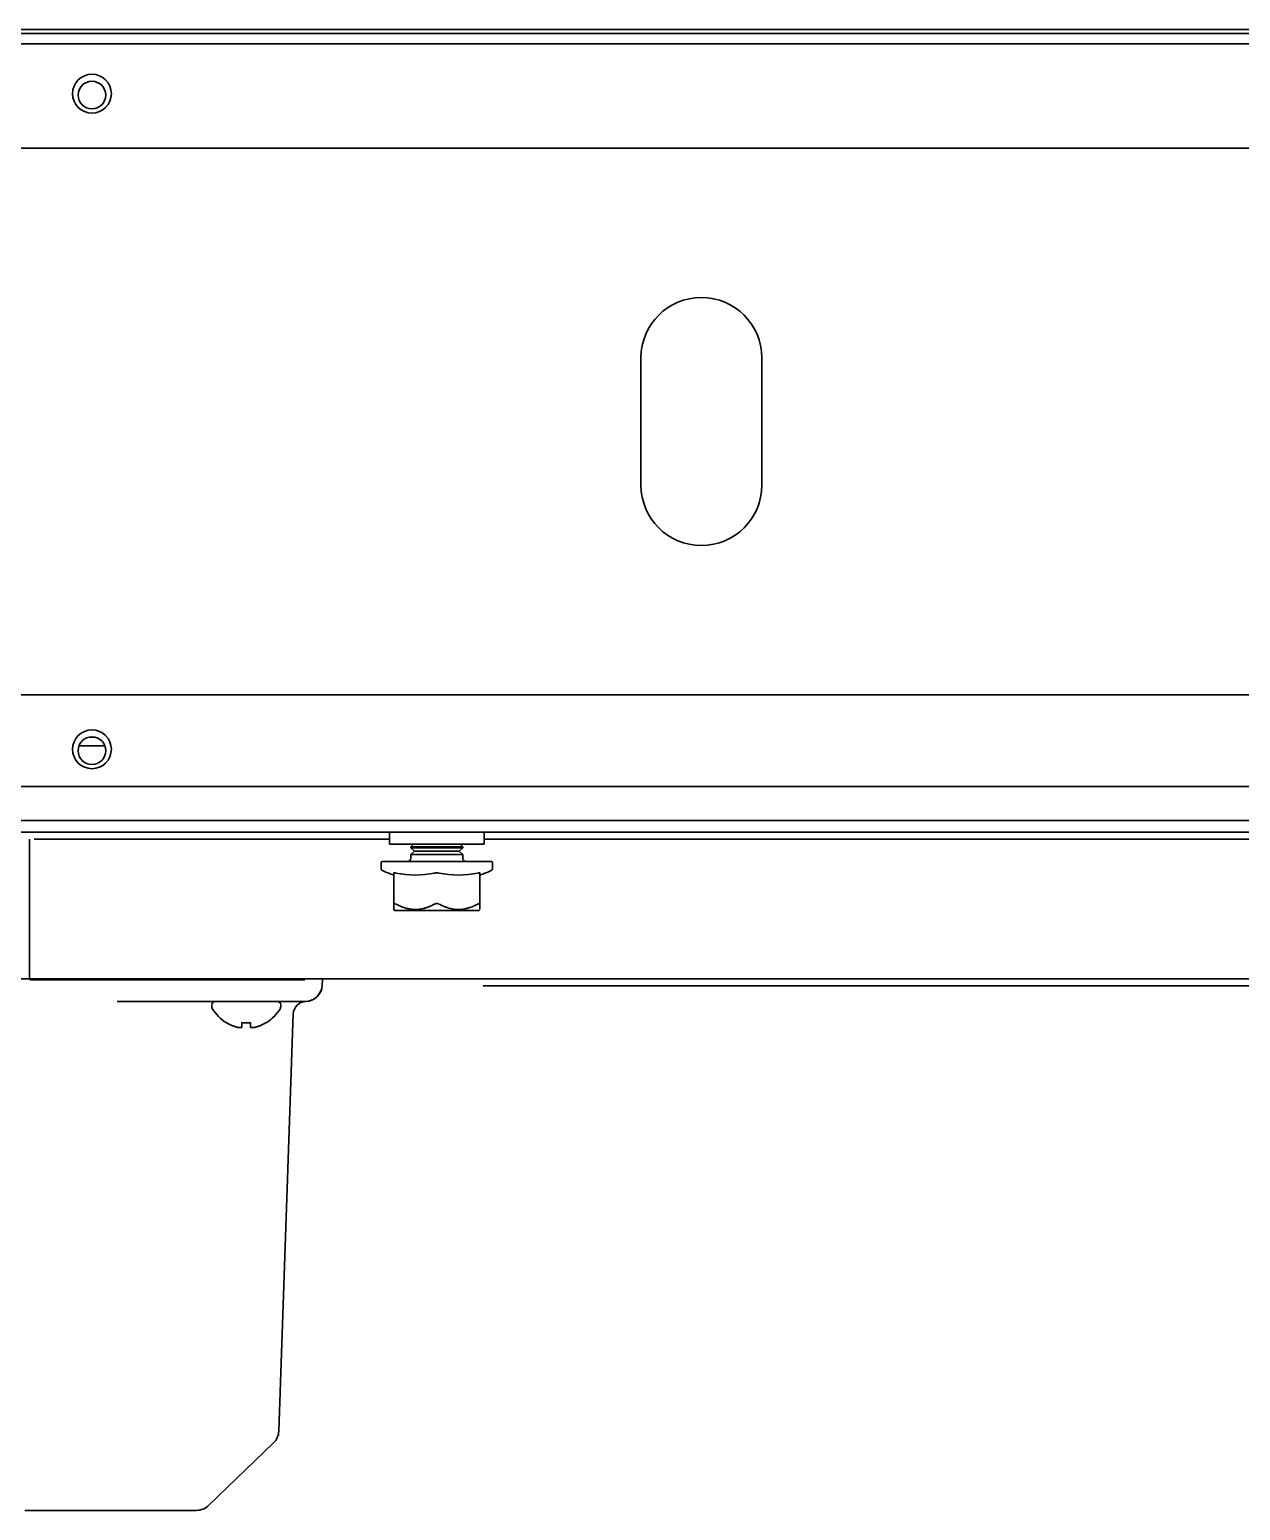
# Model space of a CAD drawing. Extents: x -760 to 4209, y 5795 to 10697.
# Drawn here: x 2302.8 to 2443.2, y 9466.3 to 9637.9 of the extents above; entities that cross this region are included whole.
import ezdxf

# ---------------------------------------------------------------- set-up
doc = ezdxf.new("R2010")
doc.units = 0
doc.header["$LTSCALE"] = 5
doc.layers.add('1', color=7, linetype='CONTINUOUS', true_color=0xffffff)

msp = doc.modelspace()

# ---------------------------------------------------------------- linework, layer by layer
at = {"layer": '1', "color": 7, "linetype": 'Continuous', "lineweight": 35}
for p, q in [((2643.55, 9637.95), (1916.55, 9637.95)), ((2641.55, 9637.49), (1918.55, 9637.49)), ((2641.55, 9636.29), (1918.55, 9636.29)), ((1916.55, 9624.22), (2643.55, 9624.22)), ((2373.7, 9599.9), (2373.7, 9585.14)), ((2387.7, 9585.14), (2387.7, 9599.9)), ((1916.55, 9560.82), (2643.55, 9560.82)), ((2310.38, 9555.92), (2309.73, 9555.92)), ((2311.56, 9554.92), (2308.57, 9554.92)), ((2643.55, 9550.19), (1916.05, 9550.19)), ((1916.05, 9546.25), (2643.55, 9546.25)), ((2708.05, 9544.92), (1852.05, 9544.92)), ((2302.83, 9544.12), (2302.83, 9538.92)), ((2344.54, 9544.12), (2303.35, 9544.12)), ((2344.53, 9544.92), (2344.53, 9543.52)), ((2355.53, 9543.52), (2355.53, 9544.92)), ((2477.99, 9544.12), (2355.54, 9544.12)), ((2350.03, 9543.52), (2344.53, 9543.52)), ((2347.34, 9543.52), (2347.03, 9543.21)), ((2347.03, 9543.21), (2353.03, 9543.21)), ((2347.03, 9543.21), (2347.03, 9543.11)), ((2353.03, 9543.11), (2347.03, 9543.11)), ((2347.03, 9543.11), (2347.43, 9542.71)), ((2347.43, 9542.71), (2347.03, 9542.31)), ((2347.03, 9542.31), (2353.03, 9542.31)), ((2347.03, 9542.31), (2347.03, 9541.92)), ((2352.63, 9542.71), (2347.43, 9542.71)), ((2355.53, 9543.52), (2350.03, 9543.52)), ((2352.63, 9542.71), (2353.03, 9543.11)), ((2353.03, 9542.31), (2352.63, 9542.71)), ((2353.03, 9543.21), (2352.72, 9543.52)), ((2353.03, 9543.11), (2353.03, 9543.21)), ((2353.03, 9541.92), (2353.03, 9542.31)), ((2343.58, 9541.42), (2343.58, 9540.68)), ((2350.03, 9541.52), (2343.68, 9541.52)), ((2356.38, 9541.52), (2350.03, 9541.52)), ((2356.48, 9540.68), (2356.48, 9541.42)), ((2302.83, 9538.92), (2302.83, 9529.92)), ((2345.03, 9536.58), (2345.03, 9540.18)), ((2355.03, 9540.18), (2355.03, 9536.58)), ((2345.03, 9535.95), (2345.09, 9535.89)), ((2345.26, 9535.82), (2354.8, 9535.82)), ((2302.83, 9529.92), (2302.83, 9527.92)), ((2533.75, 9527.92), (2001.51, 9527.91)), ((2302.96, 9527.79), (2303.82, 9527.79)), ((2303.82, 9527.79), (2332.78, 9527.79)), ((2332.78, 9527.79), (2334.72, 9527.79)), ((2336.78, 9527.79), (2336.75, 9527.18)), ((2336.75, 9527.18), (2336.75, 9527.18)), ((2355.42, 9527.12), (2521.78, 9527.12)), ((2332.75, 9525.29), (2312.98, 9525.29)), ((2323.94, 9524.89), (2323.94, 9524.69)), ((2331.94, 9524.69), (2331.94, 9524.89)), ((2334.75, 9525.29), (2332.75, 9525.29)), ((2334.83, 9525.29), (2334.75, 9525.29)), ((2333.39, 9523.84), (2331.71, 9475.5)), ((2325.64, 9522.81), (2325.64, 9522.84)), ((2330.24, 9522.84), (2330.24, 9522.81)), ((2331.71, 9475.5), (2331.7, 9475.48)), ((2331.1, 9474.11), (2323.58, 9466.86)), ((2304.24, 9466.3), (2302.28, 9466.3)), ((2321.38, 9466.3), (2304.24, 9466.3)), ((2322.19, 9466.3), (2321.38, 9466.3))]:
    msp.add_line(p, q, dxfattribs=at)
for centre, radius in [((2310.05, 9630.52), 2.25), ((2310.05, 9630.36), 1.6), ((2310.05, 9554.52), 2.25), ((2310.05, 9554.36), 1.6)]:
    msp.add_circle(centre, radius, dxfattribs=at)
for centre, radius, start, end in [((2380.7, 9599.9), 7, 0, 180), ((2380.7, 9585.14), 7, 180, 0), ((2343.68, 9541.42), 0.1, 90, 180), ((2343.83, 9540.68), 0.25, 180, 246.1079), ((2350.03, 9554.68), 15.56, 246.1079, 251.2538), ((2346.63, 9541.92), 0.4, 270, 0), ((2353.43, 9541.92), 0.4, 180, 270), ((2350.03, 9554.68), 15.56, 288.7462, 293.8921), ((2356.23, 9540.68), 0.25, 293.8921, 0), ((2356.38, 9541.42), 0.1, 0, 90), ((2345.26, 9536.07), 0.25, 225, 270), ((2354.8, 9536.07), 0.25, 270, 315), ((2334.75, 9527.29), 2, 270, 357), ((2334.75, 9527.29), 2, 272.3003, 357), ((2324.34, 9524.89), 0.4, 90, 180), ((2331.54, 9524.89), 0.4, 0, 90), ((2334.89, 9523.79), 1.5, 92.3003, 178), ((2324.34, 9524.69), 0.4, 180, 210.3012), ((2328.14, 9526.91), 4.8, 210.3012, 238.6273), ((2327.75, 9526.91), 4.8, 301.3727, 329.6988), ((2331.54, 9524.69), 0.4, 329.6988, 0), ((2329.71, 9475.55), 2, 314, 358), ((2322.19, 9468.3), 2, 270, 314)]:
    msp.add_arc(centre, radius, start, end, dxfattribs=at)
for centre, major_axis, start_param, end_param in [((2347.53, 9554.68), (0, -14.73), 6.105911, 6.46046), ((2352.53, 9554.68), (0, 14.73), 2.964318, 3.318867)]:
    msp.add_ellipse(centre, major_axis=major_axis, ratio=0.866025, start_param=start_param, end_param=end_param, dxfattribs=at)
for points, knots in [([(2345.03, 9540.18), (2345.03, 9540.19), (2345.04, 9540.19), (2345.06, 9540.2), (2345.06, 9540.2), (2345.08, 9540.2), (2345.09, 9540.2), (2345.11, 9540.2), (2345.11, 9540.2), (2345.13, 9540.2), (2345.13, 9540.2), (2345.15, 9540.2), (2345.18, 9540.2), (2345.21, 9540.19), (2345.24, 9540.19), (2345.25, 9540.19), (2345.27, 9540.18), (2345.28, 9540.18), (2345.28, 9540.18)], [0, 0, 0, 0, 0.25, 0.25, 0.375, 0.375, 0.5, 0.5, 0.5625, 0.5625, 0.625, 0.625, 0.75, 0.875, 0.875, 0.9375, 0.9375, 1, 1, 1, 1]), ([(2350.28, 9540.18), (2350.25, 9540.19), (2350.21, 9540.19), (2350.14, 9540.2), (2350.12, 9540.2), (2350.08, 9540.2), (2350.06, 9540.2), (2350.02, 9540.2), (2350.01, 9540.2), (2349.99, 9540.2), (2349.98, 9540.2), (2349.95, 9540.2), (2349.9, 9540.2), (2349.86, 9540.19), (2349.83, 9540.19), (2349.82, 9540.19), (2349.8, 9540.18), (2349.79, 9540.18), (2349.78, 9540.18)], [0, 0, 0, 0, 0.25, 0.25, 0.375, 0.375, 0.5, 0.5, 0.5625, 0.5625, 0.625, 0.625, 0.75, 0.875, 0.875, 0.9375, 0.9375, 1, 1, 1, 1]), ([(2354.78, 9540.18), (2354.82, 9540.19), (2354.86, 9540.19), (2354.9, 9540.2), (2354.92, 9540.2), (2354.94, 9540.2), (2354.96, 9540.2), (2354.97, 9540.2), (2354.98, 9540.2), (2354.99, 9540.2), (2354.99, 9540.2), (2355.01, 9540.2), (2355.02, 9540.2), (2355.03, 9540.19), (2355.03, 9540.19), (2355.03, 9540.19), (2355.03, 9540.18), (2355.03, 9540.18), (2355.03, 9540.18)], [0, 0, 0, 0, 0.25, 0.25, 0.375, 0.375, 0.5, 0.5, 0.5625, 0.5625, 0.625, 0.625, 0.75, 0.875, 0.875, 0.9375, 0.9375, 1, 1, 1, 1]), ([(2345.03, 9536.58), (2345.03, 9536.59), (2345.04, 9536.6), (2345.04, 9536.62), (2345.05, 9536.62), (2345.06, 9536.63), (2345.06, 9536.64), (2345.08, 9536.64), (2345.09, 9536.64), (2345.11, 9536.64), (2345.11, 9536.64), (2345.13, 9536.64), (2345.13, 9536.64), (2345.15, 9536.64), (2345.17, 9536.63), (2345.2, 9536.62), (2345.22, 9536.62), (2345.25, 9536.6), (2345.27, 9536.59), (2345.28, 9536.58)], [0, 0, 0, 0, 0.125, 0.125, 0.25, 0.25, 0.375, 0.375, 0.5, 0.5, 0.5625, 0.5625, 0.625, 0.625, 0.75, 0.75, 0.875, 0.875, 1, 1, 1, 1]), ([(2345.03, 9535.95), (2345.03, 9535.95), (2345.03, 9535.95), (2345.03, 9535.95), (2345.03, 9535.95), (2345.03, 9535.96), (2345.03, 9535.97), (2345.03, 9535.98), (2345.03, 9536.02), (2345.03, 9536.07), (2345.03, 9536.14), (2345.03, 9536.15), (2345.03, 9536.18), (2345.03, 9536.2), (2345.03, 9536.25), (2345.03, 9536.29), (2345.03, 9536.4), (2345.03, 9536.49), (2345.03, 9536.58)], [0, 0, 0, 0, 0.014559, 0.014559, 0.046348, 0.109924, 0.109924, 0.237078, 0.237078, 0.491385, 0.491385, 0.554962, 0.554962, 0.618539, 0.618539, 0.745693, 0.745693, 1, 1, 1, 1]), ([(2345.28, 9536.58), (2345.46, 9536.49), (2345.64, 9536.4), (2345.87, 9536.31), (2345.91, 9536.29), (2346.01, 9536.25), (2346.05, 9536.23), (2346.19, 9536.18), (2346.29, 9536.15), (2346.57, 9536.07), (2346.76, 9536.02), (2347.14, 9535.96), (2347.34, 9535.95), (2347.56, 9535.95), (2347.58, 9535.95), (2347.63, 9535.95), (2347.71, 9535.95), (2347.78, 9535.96), (2347.93, 9535.97), (2348.02, 9535.98), (2348.31, 9536.02), (2348.5, 9536.07), (2348.74, 9536.14), (2348.79, 9536.15), (2348.88, 9536.18), (2348.93, 9536.2), (2349.07, 9536.25), (2349.16, 9536.29), (2349.43, 9536.4), (2349.61, 9536.49), (2349.78, 9536.58)], [0, 0, 0, 0, 0.125, 0.125, 0.15625, 0.15625, 0.1875, 0.1875, 0.25, 0.25, 0.375, 0.375, 0.5, 0.5, 0.515625, 0.515625, 0.53125, 0.5625, 0.5625, 0.625, 0.625, 0.75, 0.75, 0.78125, 0.78125, 0.8125, 0.8125, 0.875, 0.875, 1, 1, 1, 1]), ([(2349.78, 9536.58), (2349.8, 9536.59), (2349.82, 9536.6), (2349.86, 9536.62), (2349.88, 9536.62), (2349.92, 9536.63), (2349.95, 9536.64), (2349.99, 9536.64), (2350.01, 9536.64), (2350.05, 9536.64), (2350.06, 9536.64), (2350.08, 9536.64), (2350.09, 9536.64), (2350.12, 9536.64), (2350.15, 9536.63), (2350.19, 9536.62), (2350.21, 9536.62), (2350.25, 9536.6), (2350.27, 9536.59), (2350.28, 9536.58)], [0, 0, 0, 0, 0.125, 0.125, 0.25, 0.25, 0.375, 0.375, 0.5, 0.5, 0.5625, 0.5625, 0.625, 0.625, 0.75, 0.75, 0.875, 0.875, 1, 1, 1, 1]), ([(2350.28, 9536.58), (2350.46, 9536.49), (2350.64, 9536.4), (2350.87, 9536.31), (2350.91, 9536.29), (2351.01, 9536.25), (2351.05, 9536.23), (2351.19, 9536.18), (2351.29, 9536.15), (2351.57, 9536.07), (2351.76, 9536.02), (2352.14, 9535.96), (2352.34, 9535.95), (2352.56, 9535.95), (2352.58, 9535.95), (2352.63, 9535.95), (2352.71, 9535.95), (2352.78, 9535.96), (2352.93, 9535.97), (2353.02, 9535.98), (2353.31, 9536.02), (2353.5, 9536.07), (2353.74, 9536.14), (2353.79, 9536.15), (2353.88, 9536.18), (2353.93, 9536.2), (2354.07, 9536.25), (2354.16, 9536.29), (2354.43, 9536.4), (2354.61, 9536.49), (2354.78, 9536.58)], [0, 0, 0, 0, 0.125, 0.125, 0.15625, 0.15625, 0.1875, 0.1875, 0.25, 0.25, 0.375, 0.375, 0.5, 0.5, 0.515625, 0.515625, 0.53125, 0.5625, 0.5625, 0.625, 0.625, 0.75, 0.75, 0.78125, 0.78125, 0.8125, 0.8125, 0.875, 0.875, 1, 1, 1, 1]), ([(2354.78, 9536.58), (2354.8, 9536.59), (2354.82, 9536.6), (2354.85, 9536.62), (2354.87, 9536.62), (2354.9, 9536.63), (2354.92, 9536.64), (2354.94, 9536.64), (2354.96, 9536.64), (2354.97, 9536.64), (2354.98, 9536.64), (2354.99, 9536.64), (2354.99, 9536.64), (2355.01, 9536.64), (2355.01, 9536.63), (2355.02, 9536.62), (2355.03, 9536.62), (2355.03, 9536.6), (2355.03, 9536.59), (2355.03, 9536.58)], [0, 0, 0, 0, 0.125, 0.125, 0.25, 0.25, 0.375, 0.375, 0.5, 0.5, 0.5625, 0.5625, 0.625, 0.625, 0.75, 0.75, 0.875, 0.875, 1, 1, 1, 1]), ([(2355.03, 9535.95), (2355.03, 9535.95), (2355.03, 9535.95), (2355.03, 9535.95), (2355.03, 9535.96), (2355.03, 9536.02), (2355.03, 9536.07), (2355.03, 9536.15), (2355.03, 9536.18), (2355.03, 9536.23), (2355.03, 9536.25), (2355.03, 9536.29), (2355.03, 9536.31), (2355.03, 9536.4), (2355.03, 9536.49), (2355.03, 9536.58)], [0, 0, 0, 0, 0.000625, 0.000625, 0.250468, 0.250468, 0.500312, 0.500312, 0.625234, 0.625234, 0.687695, 0.687695, 0.750156, 0.750156, 1, 1, 1, 1]), ([(2302.83, 9527.92), (2302.83, 9527.9), (2302.83, 9527.88), (2302.84, 9527.85), (2302.84, 9527.84), (2302.85, 9527.83), (2302.85, 9527.83), (2302.85, 9527.82), (2302.87, 9527.81), (2302.88, 9527.8), (2302.9, 9527.79), (2302.91, 9527.79), (2302.93, 9527.79), (2302.94, 9527.79), (2302.96, 9527.79)], [0, 0, 0, 0, 0.25, 0.25, 0.375, 0.4375, 0.4375, 0.5, 0.5, 0.75, 0.75, 0.875, 0.875, 1, 1, 1, 1]), ([(2325.64, 9522.84), (2325.85, 9522.72), (2326.06, 9522.61), (2326.38, 9522.47), (2326.49, 9522.43), (2326.72, 9522.36), (2326.83, 9522.32), (2326.94, 9522.29)], [0, 0, 0, 0, 0.5, 0.5, 0.75, 0.75, 1, 1, 1, 1]), ([(2328.44, 9522.84), (2328.44, 9522.72), (2328.44, 9522.61), (2328.44, 9522.47), (2328.44, 9522.43), (2328.44, 9522.36), (2328.44, 9522.32), (2328.44, 9522.29)], [0, 0, 0, 0, 0.5, 0.5, 0.75, 0.75, 1, 1, 1, 1])]:
    msp.add_open_spline(points, degree=3, knots=knots, dxfattribs=at)
for points in [[(2326.94, 9522.29), (2326.97, 9522.29), (2327.02, 9522.28), (2327.09, 9522.28), (2327.16, 9522.28), (2327.23, 9522.28), (2327.3, 9522.28), (2327.37, 9522.28), (2327.42, 9522.29), (2327.44, 9522.29)], [(2327.44, 9522.29), (2327.44, 9522.31), (2327.44, 9522.34), (2327.44, 9522.39), (2327.44, 9522.44), (2327.44, 9522.5), (2327.44, 9522.57), (2327.44, 9522.65), (2327.44, 9522.73), (2327.44, 9522.8), (2327.44, 9522.84)], [(2327.44, 9522.84), (2327.61, 9522.82), (2327.94, 9522.8), (2328.28, 9522.82), (2328.44, 9522.84)], [(2328.44, 9522.29), (2328.47, 9522.29), (2328.52, 9522.28), (2328.6, 9522.28), (2328.67, 9522.28), (2328.74, 9522.28), (2328.81, 9522.28), (2328.88, 9522.28), (2328.92, 9522.29), (2328.94, 9522.29)], [(2328.94, 9522.29), (2329, 9522.31), (2329.11, 9522.34), (2329.27, 9522.39), (2329.43, 9522.44), (2329.58, 9522.5), (2329.73, 9522.57), (2329.89, 9522.65), (2330.06, 9522.73), (2330.18, 9522.8), (2330.24, 9522.84)]]:
    msp.add_open_spline(points, degree=3, dxfattribs=at)

doc.saveas('drawing.dxf')
